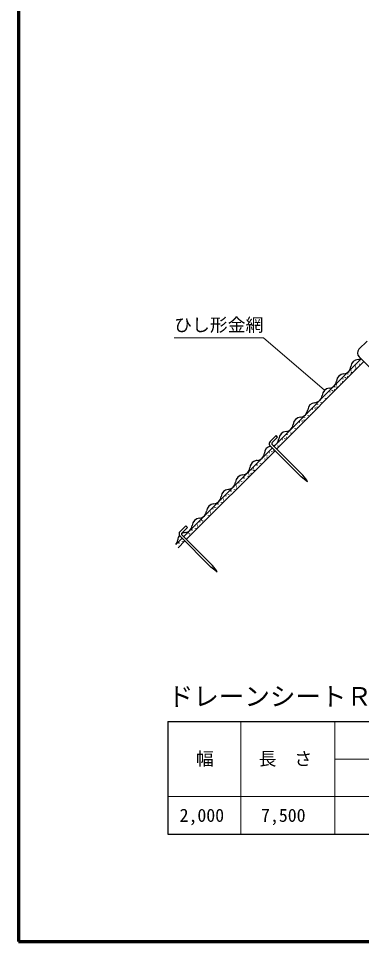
# Model space of a CAD drawing. Units: millimetres, scale not verified. Extents: x 200 to 8200, y 200 to 5824.
# Drawn here: x 200 to 1545, y 200 to 3816 of the extents above; entities that cross this region are included whole.
import ezdxf
from ezdxf.enums import TextEntityAlignment as Align

# ---------------------------------------------------------------- set-up
doc = ezdxf.new("R2010")
doc.units = ezdxf.units.MM
doc.header["$LTSCALE"] = 20
doc.layers.add('C-MTR', color=5, linetype='Continuous')
doc.layers.add('C-MTR-TXT', color=5, linetype='Continuous')
for name, color, linetype, lineweight in [('C-MTR-FRAM', 5, 'Continuous', 25), ('C-MTR-LINE', 5, 'Continuous', 13), ('C-STR', 7, 'Continuous', 25), ('C-STR-HTXT', 1, 'Continuous', 13), ('C-TTL', 2, 'Continuous', 70)]:
    doc.layers.add(name, color=color, linetype=linetype, lineweight=lineweight)
doc.styles.add('ＭＳ ゴシック', font='')
doc.styles.get('ＭＳ ゴシック').set_extended_font_data('MS Gothic')

msp = doc.modelspace()

# ---------------------------------------------------------------- linework, layer by layer
at = {"layer": 'C-MTR-FRAM'}
for p, q in [((785.73, 1061.57), (785.73, 620.57)), ((785.73, 1061.57), (3275.3, 1061.57)), ((785.73, 620.57), (2205.59, 620.57))]:
    msp.add_line(p, q, dxfattribs=at)
at = {"layer": 'C-MTR-LINE'}
for p, q in [((1071.6, 1061.57), (1071.6, 620.57)), ((1440, 1061.57), (1440, 620.57)), ((1440, 914.57), (2205.59, 914.57)), ((785.73, 767.57), (2205.59, 767.57))]:
    msp.add_line(p, q, dxfattribs=at)
at = {"layer": 'C-STR'}
for p, q in [((1534.63, 2519.64), (1567.09, 2552.12)), ((1201.63, 2139.58), (1543.97, 2481.92)), ((1212.24, 2128.97), (1554.58, 2471.31)), ((1535.27, 2490.61), (1769.19, 2256.82)), ((1186.35, 2158.41), (1209.64, 2181.71)), ((1216.01, 2175.35), (1194.76, 2154.09)), ((1216.01, 2175.35), (1209.64, 2181.71)), ((848.08, 1786.02), (1195.27, 2133.21)), ((1184.49, 2143.98), (1308.34, 2020.2)), ((1194.46, 2146.74), (1314.7, 2026.57)), ((858.69, 1775.42), (1205.87, 2122.61)), ((1330.27, 2006.78), (1314.7, 2026.57)), ((1328.14, 2004.65), (1308.34, 2020.2)), ((1328.14, 2004.65), (1332.74, 2002.18)), ((1332.74, 2002.18), (1330.27, 2006.78)), ((832.8, 1804.86), (856.09, 1828.16)), ((862.45, 1821.8), (841.2, 1800.54)), ((862.45, 1821.8), (856.09, 1828.16)), ((816.6, 1754.54), (841.71, 1779.66)), ((830.94, 1790.43), (954.79, 1666.65)), ((840.91, 1793.19), (961.15, 1673.02)), ((825.92, 1742.65), (852.32, 1769.06)), ((974.59, 1651.1), (954.79, 1666.65)), ((976.71, 1653.22), (961.15, 1673.02)), ((974.59, 1651.1), (979.19, 1648.63)), ((979.19, 1648.63), (976.71, 1653.22))]:
    msp.add_line(p, q, dxfattribs=at)
for centre in [(1530.45, 2458.98), (1537.82, 2460.07), (1539.9, 2471.61), (1544.62, 2480.01), (1491.34, 2423.05), (1496.06, 2431.45), (1502.59, 2422.52), (1503.91, 2436.73), (1505.22, 2429.42), (1513.48, 2434.12), (1519.56, 2439.49), (1520.88, 2453.7), (1522.19, 2446.39), (1530.46, 2451.09), (1462.57, 2391.1), (1469.94, 2392.19), (1472.01, 2403.72), (1476.74, 2412.12), (1481.56, 2408.66), (1481.9, 2402.54), (1489.27, 2411.52), (1421.1, 2352.81), (1425.82, 2361.21), (1430.65, 2357.75), (1430.99, 2351.62), (1438.35, 2360.61), (1439.49, 2374.88), (1440.43, 2372.14), (1446.02, 2365.95), (1447.34, 2380.16), (1448.65, 2372.85), (1456.92, 2377.55), (1462.99, 2382.92), (1385.12, 2317.93), (1394.69, 2315.33), (1400.76, 2320.7), (1402.09, 2334.9), (1403.4, 2327.6), (1411.65, 2340.18), (1411.66, 2332.3), (1419.03, 2341.28), (1353.22, 2284.93), (1357.94, 2293.33), (1362.76, 2289.87), (1363.1, 2283.74), (1370.47, 2292.72), (1372.54, 2304.26), (1377.27, 2312.66), (1383.79, 2303.73), (1386.42, 2310.63), (1307.03, 2242.42), (1319.56, 2241.81), (1321.63, 2253.34), (1326.36, 2261.74), (1332.88, 2252.81), (1334.2, 2267.02), (1335.51, 2259.72), (1343.77, 2272.3), (1343.78, 2264.42), (1351.15, 2273.4), (1283.29, 2216.11), (1284.6, 2208.8), (1292.86, 2221.39), (1292.87, 2213.51), (1300.24, 2222.49), (1302.31, 2234.02), (1311.85, 2238.95), (1312.19, 2232.83), (1239.15, 2174.54), (1243.97, 2171.07), (1251.68, 2173.93), (1253.75, 2185.46), (1258.47, 2193.86), (1265, 2184.93), (1266.32, 2199.14), (1267.63, 2191.83), (1275.9, 2196.54), (1281.97, 2201.9), (1207.56, 2142.95), (1214.09, 2134.02), (1215.41, 2148.23), (1216.72, 2140.92), (1224.98, 2153.51), (1224.99, 2145.62), (1232.35, 2154.6), (1234.43, 2166.14), (1244.31, 2164.95), (1164.5, 2097.31), (1174.07, 2102.6), (1181.44, 2103.69), (1183.51, 2115.22), (1188.24, 2123.63), (1193.06, 2120.16), (1193.4, 2114.04), (1200.77, 2123.02), (1134.96, 2066.67), (1139.68, 2075.07), (1146.21, 2066.14), (1147.53, 2080.34), (1148.84, 2073.04), (1163.18, 2083.11), (1165.81, 2090.01), (1174.07, 2094.71), (1102.27, 2035.09), (1103.58, 2027.78), (1111.85, 2032.49), (1113.56, 2035.81), (1115.63, 2047.34), (1122.12, 2053.07), (1123.43, 2045.77), (1064.72, 1996.43), (1069.44, 2004.83), (1074.27, 2001.37), (1074.6, 1995.24), (1081.97, 2004.22), (1084.04, 2015.76), (1088.77, 2024.16), (1095.29, 2015.23), (1100.95, 2020.88), (1018.53, 1953.92), (1031.06, 1953.31), (1033.13, 1964.84), (1044.38, 1964.31), (1045.71, 1978.52), (1047.01, 1971.22), (1055.27, 1983.8), (1055.28, 1975.92), (1062.65, 1984.9), (986.94, 1922.33), (994.79, 1927.61), (996.1, 1920.3), (1004.36, 1932.89), (1004.37, 1925.01), (1011.74, 1933.99), (1013.81, 1945.52), (1023.35, 1950.45), (1023.69, 1944.33), (953.45, 1881.98), (960.82, 1883.07), (962.9, 1894.61), (967.62, 1903.01), (972.44, 1899.54), (972.78, 1893.42), (980.15, 1902.4), (982.22, 1913.93), (993.47, 1913.4), (911.98, 1843.7), (916.71, 1852.1), (921.53, 1848.63), (929.24, 1851.49), (942.56, 1862.49), (943.88, 1876.7), (945.19, 1869.39), (953.46, 1874.09), (880.4, 1812.11), (885.12, 1820.51), (891.65, 1811.58), (892.97, 1825.78), (894.28, 1818.48), (902.54, 1831.07), (902.54, 1823.18), (909.91, 1832.16), (921.87, 1842.51), (842.06, 1774.87), (859, 1781.25), (861.07, 1792.78), (865.8, 1801.18), (870.62, 1797.72), (870.96, 1791.6), (878.33, 1800.58), (827.41, 1749.66), (829.49, 1761.2), (840.74, 1760.67), (843.37, 1767.57)]:
    msp.add_circle(centre, 0.3, dxfattribs=at)
for centre, radius, start, end in [((1550.12, 2505.46), 21, 137.51097, 225.01704), ((1195.03, 2149.96), 12.12, 135.76262, 209.53793), ((1197.99, 2150.28), 5, 130.3409, 225.01704), ((841.48, 1796.4), 12.12, 135.76262, 209.53793), ((844.44, 1796.73), 5, 130.3409, 225.01704)]:
    msp.add_arc(centre, radius, start, end, dxfattribs=at)
at = {"layer": 'C-STR', "color": 1}
for centre, start, end in [((1533.85, 2449.96), 93.88791, 176.11209), ((1529.73, 2510.66), 273.88791, 295.29163), ((1477.29, 2393.4), 93.88791, 176.11209), ((1473.16, 2454.09), 273.88791, 356.11209), ((1416.59, 2397.52), 273.88791, 356.11209), ((1420.72, 2336.83), 93.88791, 176.11209), ((1360.02, 2340.95), 273.88791, 356.11209), ((1303.46, 2284.38), 273.88791, 356.11209), ((1364.15, 2280.26), 93.88791, 176.11209), ((1307.58, 2223.69), 93.88791, 176.11209), ((1246.89, 2227.82), 273.88791, 356.11209), ((1251.01, 2167.12), 93.88791, 176.11209), ((1194.44, 2110.55), 101.92221, 176.11209), ((1190.32, 2171.25), 286.74882, 356.11209), ((1133.75, 2114.68), 273.88791, 356.11209), ((1137.88, 2053.98), 119.60587, 176.11209), ((1137.88, 2053.98), 93.88791, 119.60587), ((1081.31, 1997.42), 93.88791, 176.11209), ((1077.18, 2058.11), 273.88791, 356.11209), ((1020.61, 2001.54), 273.88791, 356.11209), ((1024.74, 1940.85), 93.88791, 176.11209), ((964.04, 1944.97), 273.88791, 356.11209), ((907.48, 1888.4), 273.88791, 356.11209), ((968.17, 1884.28), 93.88791, 176.11209), ((911.6, 1827.71), 93.88791, 176.11209), ((850.91, 1831.84), 273.88791, 356.11209), ((794.34, 1775.27), 317.04491, 356.11209), ((855.03, 1771.14), 141.41928, 176.11209), ((855.03, 1771.14), 93.88791, 120.7719)]:
    msp.add_arc(centre, 30.42, start, end, dxfattribs=at)
at = {"layer": 'C-STR-HTXT'}
for p, q in [((810.26, 2564.26), (1160.26, 2564.26)), ((1160.26, 2564.26), (1400.38, 2359.45))]:
    msp.add_line(p, q, dxfattribs=at)
at = {"layer": 'C-TTL'}
msp.add_lwpolyline([(200, 200), (8200, 200), (8200, 5740), (200, 5740)], close=True, dxfattribs=at)

# ---------------------------------------------------------------- texts
at = {"layer": 'C-MTR', "style": 'ＭＳ ゴシック'}
msp.add_text('ドレーンシートＲ＋標準規格', height=73.31, dxfattribs=at).set_placement((785.73, 1101.57), align=Align.BOTTOM_LEFT)
at = {"layer": 'C-MTR-TXT', "style": 'ＭＳ ゴシック'}
for s, p in [('幅', (895.88, 915.97)), ('長\u3000さ', (1141.47, 915.97)), ('2,000', (831.69, 694.49)), ('7,500', (1150.97, 694.49))]:
    msp.add_text(s, height=51.32, dxfattribs=at).set_placement(p, align=Align.MIDDLE_LEFT)
at = {"layer": 'C-STR-HTXT', "color": 7, "style": 'ＭＳ ゴシック'}
msp.add_text('ひし形金網', height=51.32, dxfattribs=at).set_placement((810.26, 2574.26), align=Align.BOTTOM_LEFT)

doc.saveas('drawing.dxf')
